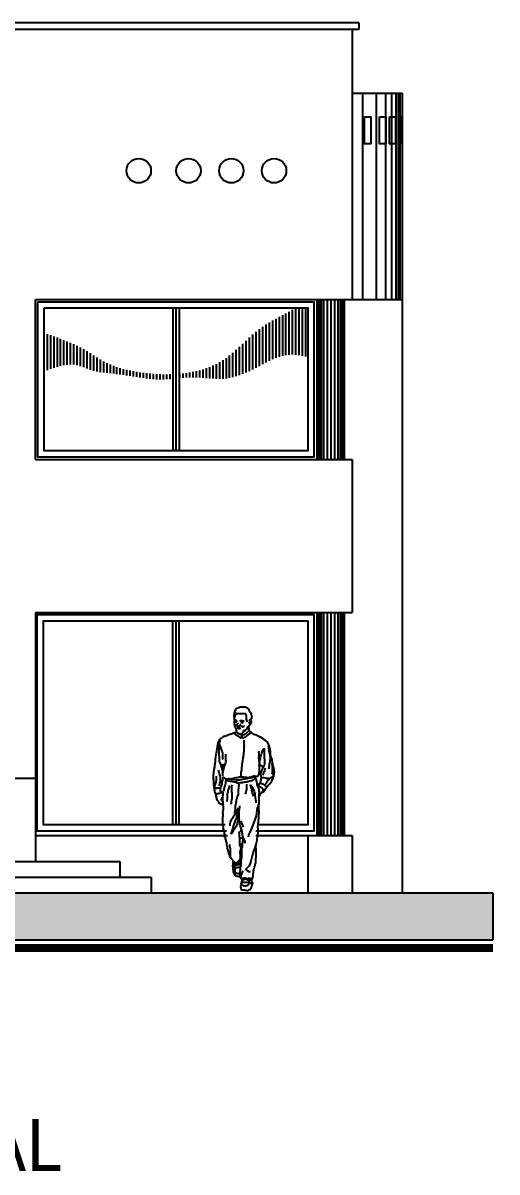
# Model space of a CAD drawing. Extents: x 152 to 700, y -120 to 84.
# Drawn here: x 228.52 to 233.07, y 70.59 to 81.61 of the extents above; entities that cross this region are included whole.
import ezdxf

# ---------------------------------------------------------------- set-up
doc = ezdxf.new("R2010")
doc.units = 0
doc.header["$LTSCALE"] = 0.03
doc.layers.get('0').update_dxf_attribs({"linetype": 'CONTINUOUS'})
for name, color, linetype in [('MUEBLES', 8, 'CONTINUOUS'), ('TITULOS', 143, 'CONTINUOUS'), ('VENTANAS', 4, 'CONTINUOUS')]:
    doc.layers.add(name, color=color, linetype=linetype)
doc.styles.add('COTAS', font='tahoma.ttf', dxfattribs={"height": 0.1})

msp = doc.modelspace()

# ---------------------------------------------------------------- hatches: boundary and pattern name
at = {"layer": 'MUEBLES', "ltscale": 0.03}
h = msp.add_hatch(dxfattribs=at)
h.set_pattern_fill('AR-PARQ1', color=256, scale=0.00025, angle=45, style=0)
h.set_pattern_definition([(135, (11.3273, 138.79682), (-0.107763073, 7e-18), [0.0762, -0.0762]), (135, (11.33628, 138.8058), (-0.107763073, 7e-18), [0.0762, -0.0762]), (135, (11.34526, 138.81478), (-0.107763073, 7e-18), [0.0762, -0.0762]), (135, (11.35424, 138.823764), (-0.107763073, 7e-18), [0.0762, -0.0762]), (135, (11.36322, 138.832744), (-0.107763073, 7e-18), [0.0762, -0.0762]), (135, (11.3722, 138.841724), (-0.107763073, 7e-18), [0.0762, -0.0762]), (135, (11.38118, 138.850705), (-0.107763073, 7e-18), [0.0762, -0.0762]), (45, (11.27342, 138.850705), (0.107763073, -7e-18), [0.0762, -0.0762]), (45, (11.26444, 138.859685), (0.107763073, -7e-18), [0.0762, -0.0762]), (45, (11.25546, 138.868665), (0.107763073, -7e-18), [0.0762, -0.0762]), (45, (11.24648, 138.877645), (0.107763073, -7e-18), [0.0762, -0.0762]), (45, (11.2375, 138.886626), (0.107763073, -7e-18), [0.0762, -0.0762]), (45, (11.22852, 138.895606), (0.107763073, -7e-18), [0.0762, -0.0762]), (45, (11.21954, 138.904586), (0.107763073, -7e-18), [0.0762, -0.0762])])
h.paths.add_polyline_path([(225.697, 73.267), (225.697, 72.817), (233.028, 72.817), (233.028, 73.267)])
at = {"layer": 'VENTANAS', "ltscale": 0.03}
h = msp.add_hatch(dxfattribs=at)
h.set_pattern_fill('ANSI31', color=256, scale=0.01, angle=45, style=0)
edge = h.paths.add_edge_path()
edge.add_spline(control_points=[(231.14, 78.877), (231.041, 78.817), (230.759, 78.697), (230.485, 78.341), (230.174, 78.257), (230.02, 78.245)], knot_values=[1.687323, 1.687323, 1.687323, 1.687323, 2.032539, 2.539677, 2.984766, 2.984766, 2.984766, 2.984766], degree=3, periodic=0)
edge.add_line((230.02, 78.245), (230.02, 78.203))
edge.add_spline(control_points=[(230.02, 78.203), (230.058, 78.207), (230.209, 78.221), (230.481, 78.163), (230.777, 78.309), (231.024, 78.448), (231.187, 78.424), (231.253, 78.407)], knot_values=[1.701547, 1.701547, 1.701547, 1.701547, 1.815625, 2.152835, 2.501846, 2.776811, 2.97648, 2.97648, 2.97648, 2.97648], degree=3, periodic=0)
edge.add_line((231.253, 78.407), (231.253, 78.877))
edge.add_line((231.253, 78.877), (231.14, 78.877))
edge = h.paths.add_edge_path()
edge.add_spline(control_points=[(228.728, 78.268), (228.826, 78.309), (229.018, 78.363), (229.166, 78.271), (229.367, 78.251), (229.595, 78.22), (229.801, 78.183), (229.93, 78.194), (229.96, 78.197)], knot_values=[0.472972, 0.472972, 0.472972, 0.472972, 0.667451, 0.84842, 1.024731, 1.251509, 1.549285, 1.641267, 1.641267, 1.641267, 1.641267], degree=3, periodic=0)
edge.add_line((229.96, 78.197), (229.96, 78.241))
edge.add_spline(control_points=[(229.96, 78.241), (229.913, 78.239), (229.684, 78.241), (229.307, 78.316), (229.113, 78.504), (228.813, 78.607), (228.728, 78.636)], knot_values=[0.422959, 0.422959, 0.422959, 0.422959, 0.557398, 1.070298, 1.46799, 1.629855, 1.629855, 1.629855, 1.629855], degree=3, periodic=0)
edge.add_line((228.728, 78.636), (228.728, 78.268))

# ---------------------------------------------------------------- linework, layer by layer
at = {"ltscale": 0.03}
for p, q in [((231.743, 81.61), (226.271, 81.61)), ((231.743, 81.61), (231.743, 81.547)), ((231.743, 81.547), (226.271, 81.547)), ((231.679, 81.547), (231.679, 78.957)), ((231.679, 80.937), (232.159, 80.937)), ((232.159, 80.937), (232.159, 78.957)), ((228.645, 77.422), (228.645, 78.957)), ((228.645, 78.957), (231.679, 78.957)), ((231.343, 77.422), (231.343, 78.957)), ((231.605, 77.422), (231.605, 78.957)), ((231.679, 78.957), (232.159, 78.957)), ((232.159, 78.957), (232.159, 73.267)), ((228.645, 77.422), (231.679, 77.422)), ((231.679, 77.422), (231.679, 75.954)), ((228.645, 75.954), (231.679, 75.954)), ((228.645, 75.954), (228.645, 74.367)), ((231.343, 73.817), (231.343, 75.954)), ((231.605, 73.817), (231.605, 75.954)), ((228.295, 74.367), (228.645, 74.367)), ((228.645, 74.367), (228.645, 73.567)), ((228.645, 73.817), (230.483, 73.817)), ((230.756, 73.817), (231.678, 73.817)), ((231.253, 73.817), (231.253, 73.267)), ((231.343, 73.817), (231.678, 73.817)), ((231.678, 73.817), (231.678, 73.267)), ((230.614, 73.69), (230.622, 73.69)), ((224.845, 73.567), (229.453, 73.567)), ((229.453, 73.567), (229.453, 73.417)), ((224.845, 73.417), (229.753, 73.417)), ((229.753, 73.417), (229.753, 73.267)), ((224.545, 73.267), (233.028, 73.267)), ((233.028, 73.267), (233.028, 72.817)), ((219.589, 72.817), (233.028, 72.817))]:
    msp.add_line(p, q, dxfattribs=at)
for points in [[(231.798, 80.71), (231.857, 80.71), (231.857, 80.451), (231.798, 80.451)], [(231.941, 80.71), (232, 80.71), (232, 80.451), (231.941, 80.451)], [(232.037, 80.71), (232.095, 80.71), (232.095, 80.451), (232.037, 80.451)], [(232.125, 80.711), (232.142, 80.711), (232.142, 80.452), (232.125, 80.452)]]:
    msp.add_lwpolyline(points, close=True)
at = {"ltscale": 0.03, "const_width": 0.077}
msp.add_lwpolyline([(219.589, 72.737), (233.028, 72.737)], dxfattribs=at)
at = {"ltscale": 0.03}
for centre in [(229.634, 80.193), (230.111, 80.193), (230.521, 80.193), (230.931, 80.193)]:
    msp.add_circle(centre, 0.117, dxfattribs=at)
at = {"layer": 'MUEBLES', "ltscale": 0.03}
for p, q in [((231.777, 80.937), (231.777, 78.957)), ((231.91, 80.937), (231.91, 78.957)), ((231.997, 80.937), (231.997, 78.957)), ((232.055, 80.937), (232.055, 78.957)), ((232.096, 80.937), (232.096, 78.957)), ((232.119, 80.937), (232.119, 78.957)), ((232.136, 80.937), (232.136, 78.957)), ((231.345, 77.422), (231.345, 78.957)), ((231.349, 77.422), (231.349, 78.957)), ((231.355, 77.422), (231.355, 78.957)), ((231.366, 77.422), (231.366, 78.957)), ((231.384, 77.422), (231.384, 78.957)), ((231.407, 77.422), (231.407, 78.957)), ((231.444, 77.422), (231.444, 78.957)), ((231.477, 77.422), (231.477, 78.957)), ((231.514, 77.422), (231.514, 78.957)), ((231.546, 77.422), (231.546, 78.957)), ((231.567, 77.422), (231.567, 78.957)), ((231.58, 77.422), (231.58, 78.957)), ((231.589, 77.422), (231.589, 78.957)), ((231.597, 77.422), (231.597, 78.957)), ((231.603, 77.422), (231.603, 78.957)), ((229.96, 78.877), (229.96, 77.506)), ((229.99, 78.877), (229.99, 77.506)), ((230.02, 78.877), (230.02, 77.506)), ((231.345, 73.817), (231.345, 75.954)), ((231.349, 73.817), (231.349, 75.954)), ((231.355, 73.817), (231.355, 75.954)), ((231.366, 73.817), (231.366, 75.954)), ((231.384, 73.817), (231.384, 75.954)), ((231.407, 73.817), (231.407, 75.954)), ((231.444, 73.817), (231.444, 75.954)), ((231.477, 73.817), (231.477, 75.954)), ((231.514, 73.817), (231.514, 75.954)), ((231.546, 73.817), (231.546, 75.954)), ((231.567, 73.817), (231.567, 75.954)), ((231.58, 73.817), (231.58, 75.954)), ((231.589, 73.817), (231.589, 75.954)), ((231.597, 73.817), (231.597, 75.954)), ((231.603, 73.817), (231.603, 75.954)), ((229.958, 75.875), (229.958, 73.918)), ((229.988, 75.875), (229.988, 73.918)), ((230.018, 75.875), (230.018, 73.918))]:
    msp.add_line(p, q, dxfattribs=at)
for points in [[(228.668, 78.937), (231.313, 78.937), (231.313, 77.446), (228.668, 77.446)], [(228.728, 78.877), (231.253, 78.877), (231.253, 77.506), (228.728, 77.506)]]:
    msp.add_lwpolyline(points, close=True, dxfattribs=at)
for points in [[(230.475, 73.858), (228.662, 73.858), (228.662, 73.858), (228.662, 75.935), (231.313, 75.935), (231.313, 73.858), (230.757, 73.858)], [(230.463, 73.918), (228.722, 73.918), (228.722, 73.918), (228.722, 75.875), (231.253, 75.875), (231.253, 73.918), (230.77, 73.918)], [(230.679, 75.035), (230.679, 75.037), (230.675, 75.039), (230.673, 75.039), (230.671, 75.04), (230.668, 75.042), (230.665, 75.042), (230.662, 75.043), (230.657, 75.046), (230.655, 75.046), (230.65, 75.047), (230.647, 75.047), (230.64, 75.048), (230.635, 75.049), (230.631, 75.049), (230.627, 75.048), (230.623, 75.048), (230.613, 75.047), (230.609, 75.047), (230.605, 75.046), (230.598, 75.043), (230.594, 75.042), (230.592, 75.042), (230.588, 75.04), (230.584, 75.039), (230.579, 75.037), (230.576, 75.036), (230.572, 75.035), (230.569, 75.033), (230.566, 75.032), (230.564, 75.03), (230.562, 75.028), (230.562, 75.026), (230.56, 75.023), (230.557, 75.017), (230.556, 75.016), (230.554, 75.011), (230.552, 75.006), (230.552, 75.004), (230.55, 75), (230.55, 74.999), (230.549, 74.995), (230.549, 74.994), (230.548, 74.989), (230.548, 74.984), (230.548, 74.982), (230.548, 74.981), (230.548, 74.979), (230.546, 74.974), (230.546, 74.974), (230.546, 74.969), (230.546, 74.964), (230.546, 74.955), (230.547, 74.949), (230.548, 74.943), (230.548, 74.941), (230.548, 74.937), (230.548, 74.932), (230.548, 74.927), (230.548, 74.926), (230.547, 74.924), (230.547, 74.923), (230.548, 74.92), (230.549, 74.916), (230.549, 74.914), (230.549, 74.911), (230.548, 74.909), (230.548, 74.906), (230.547, 74.903), (230.547, 74.9), (230.547, 74.894), (230.547, 74.891), (230.547, 74.889), (230.547, 74.884), (230.547, 74.88), (230.548, 74.878), (230.55, 74.875), (230.551, 74.87), (230.552, 74.869), (230.553, 74.865), (230.554, 74.863), (230.555, 74.859), (230.559, 74.855), (230.559, 74.852), (230.56, 74.85), (230.56, 74.847), (230.561, 74.846), (230.562, 74.845), (230.563, 74.843), (230.565, 74.835), (230.567, 74.833), (230.568, 74.831), (230.568, 74.829), (230.568, 74.827), (230.569, 74.822), (230.57, 74.819), (230.57, 74.818), (230.57, 74.816), (230.57, 74.812), (230.569, 74.809), (230.567, 74.809), (230.566, 74.808), (230.565, 74.803), (230.561, 74.803), (230.559, 74.802), (230.557, 74.801), (230.555, 74.801), (230.553, 74.8), (230.55, 74.8), (230.546, 74.799), (230.543, 74.799), (230.54, 74.797), (230.538, 74.796), (230.535, 74.795), (230.532, 74.794), (230.528, 74.791), (230.52, 74.788), (230.516, 74.787), (230.511, 74.787), (230.507, 74.784), (230.502, 74.783), (230.499, 74.782), (230.495, 74.781), (230.49, 74.778), (230.484, 74.776), (230.483, 74.775), (230.477, 74.773), (230.475, 74.773), (230.47, 74.771), (230.465, 74.769), (230.462, 74.767), (230.456, 74.768), (230.452, 74.767), (230.448, 74.765), (230.444, 74.763), (230.441, 74.76), (230.435, 74.757), (230.432, 74.755), (230.419, 74.746), (230.415, 74.744), (230.411, 74.742), (230.409, 74.737), (230.406, 74.734), (230.404, 74.73), (230.402, 74.724), (230.399, 74.716), (230.397, 74.711), (230.392, 74.701), (230.39, 74.687), (230.39, 74.681), (230.386, 74.671), (230.384, 74.659), (230.382, 74.649), (230.382, 74.641), (230.38, 74.628), (230.379, 74.618), (230.376, 74.604), (230.373, 74.592), (230.371, 74.575), (230.37, 74.564), (230.367, 74.55), (230.367, 74.537), (230.365, 74.523), (230.363, 74.508), (230.363, 74.504), (230.362, 74.499), (230.363, 74.497), (230.36, 74.493), (230.359, 74.489), (230.359, 74.48), (230.359, 74.474), (230.357, 74.466), (230.356, 74.46), (230.354, 74.451), (230.354, 74.443), (230.353, 74.44), (230.35, 74.433), (230.35, 74.427), (230.35, 74.415), (230.349, 74.411), (230.347, 74.403), (230.346, 74.393), (230.346, 74.386), (230.347, 74.377), (230.348, 74.369), (230.348, 74.363), (230.348, 74.358), (230.349, 74.347), (230.35, 74.336), (230.35, 74.325), (230.35, 74.321), (230.351, 74.311), (230.35, 74.3), (230.352, 74.291), (230.354, 74.278), (230.356, 74.269), (230.357, 74.264), (230.358, 74.256), (230.359, 74.251), (230.359, 74.242), (230.36, 74.236), (230.362, 74.23), (230.365, 74.224), (230.365, 74.219), (230.366, 74.218), (230.37, 74.216), (230.371, 74.216), (230.373, 74.216), (230.376, 74.216), (230.379, 74.217), (230.383, 74.217), (230.384, 74.218), (230.389, 74.219), (230.392, 74.219), (230.396, 74.219), (230.4, 74.221), (230.405, 74.222), (230.408, 74.222), (230.411, 74.223), (230.415, 74.225), (230.418, 74.227), (230.422, 74.228), (230.426, 74.23), (230.426, 74.234), (230.424, 74.236), (230.421, 74.239), (230.419, 74.24), (230.418, 74.244), (230.418, 74.249), (230.418, 74.253), (230.417, 74.258), (230.416, 74.263), (230.414, 74.266), (230.414, 74.269), (230.413, 74.271), (230.408, 74.272), (230.405, 74.272), (230.399, 74.272), (230.395, 74.271), (230.392, 74.271), (230.388, 74.27), (230.384, 74.269), (230.38, 74.268), (230.377, 74.268), (230.371, 74.267), (230.368, 74.267), (230.363, 74.264)], [(230.674, 74.908), (230.673, 74.912), (230.671, 74.915), (230.671, 74.917), (230.67, 74.92), (230.669, 74.924), (230.668, 74.933), (230.668, 74.939), (230.667, 74.947), (230.667, 74.955), (230.666, 74.965), (230.664, 74.971), (230.663, 74.975), (230.662, 74.978), (230.658, 74.983), (230.652, 74.984), (230.645, 74.984), (230.635, 74.984), (230.629, 74.984), (230.62, 74.984), (230.607, 74.984), (230.602, 74.984), (230.594, 74.984), (230.589, 74.984), (230.578, 74.984), (230.576, 74.985), (230.565, 74.993), (230.561, 74.988), (230.561, 74.987), (230.561, 74.984), (230.558, 74.975), (230.556, 74.971), (230.555, 74.962), (230.551, 74.952)], [(230.712, 74.928), (230.713, 74.931), (230.714, 74.936), (230.716, 74.945), (230.717, 74.953), (230.718, 74.959), (230.718, 74.965), (230.714, 74.976), (230.713, 74.984), (230.712, 74.989), (230.703, 75), (230.696, 75.012), (230.693, 75.018), (230.685, 75.027), (230.682, 75.032), (230.677, 75.038)], [(230.567, 74.922), (230.566, 74.923), (230.565, 74.923), (230.564, 74.924), (230.56, 74.923), (230.557, 74.923), (230.554, 74.922), (230.551, 74.92), (230.549, 74.919)], [(230.579, 74.907), (230.577, 74.91), (230.573, 74.912), (230.571, 74.912), (230.569, 74.912), (230.565, 74.912), (230.56, 74.91), (230.557, 74.91), (230.559, 74.91), (230.562, 74.908), (230.565, 74.91), (230.568, 74.91), (230.574, 74.911)], [(230.571, 74.885), (230.568, 74.879), (230.566, 74.875), (230.565, 74.87), (230.562, 74.868), (230.559, 74.867), (230.558, 74.867)], [(230.572, 74.905), (230.57, 74.904), (230.568, 74.903), (230.566, 74.902), (230.565, 74.902), (230.562, 74.902)], [(230.578, 74.885), (230.577, 74.882), (230.577, 74.876), (230.574, 74.873), (230.574, 74.871), (230.577, 74.868), (230.577, 74.865), (230.578, 74.864), (230.58, 74.864), (230.582, 74.862), (230.584, 74.864), (230.587, 74.865), (230.589, 74.866), (230.593, 74.866), (230.598, 74.864), (230.601, 74.864), (230.604, 74.866), (230.606, 74.869), (230.608, 74.873), (230.608, 74.875), (230.608, 74.877), (230.607, 74.879), (230.605, 74.88)], [(230.575, 74.846), (230.576, 74.846), (230.58, 74.848), (230.583, 74.848), (230.589, 74.847), (230.592, 74.846), (230.597, 74.846), (230.603, 74.846), (230.607, 74.845), (230.601, 74.841), (230.599, 74.841), (230.597, 74.84), (230.595, 74.841), (230.591, 74.842), (230.588, 74.845), (230.587, 74.846), (230.584, 74.846), (230.582, 74.846), (230.58, 74.847), (230.578, 74.848)], [(230.579, 74.885), (230.581, 74.887), (230.582, 74.889), (230.584, 74.891), (230.586, 74.895), (230.587, 74.897)], [(230.601, 74.917), (230.602, 74.917), (230.605, 74.918), (230.608, 74.919), (230.613, 74.92), (230.617, 74.92), (230.62, 74.92), (230.623, 74.918), (230.629, 74.918), (230.632, 74.917), (230.636, 74.917), (230.638, 74.917), (230.641, 74.916), (230.645, 74.917)], [(230.606, 73.421), (230.608, 73.416), (230.611, 73.408), (230.612, 73.404), (230.616, 73.404), (230.624, 73.406), (230.63, 73.405), (230.631, 73.404), (230.627, 73.395), (230.626, 73.388), (230.625, 73.382), (230.617, 73.373), (230.618, 73.361), (230.613, 73.357), (230.618, 73.356), (230.616, 73.35), (230.616, 73.345), (230.612, 73.339), (230.608, 73.327), (230.61, 73.32), (230.611, 73.313), (230.612, 73.306), (230.615, 73.299), (230.622, 73.294), (230.63, 73.294), (230.634, 73.294), (230.644, 73.294), (230.647, 73.294), (230.651, 73.293), (230.657, 73.293), (230.662, 73.292), (230.673, 73.289), (230.683, 73.29), (230.689, 73.294), (230.696, 73.298), (230.702, 73.303), (230.709, 73.31), (230.711, 73.312), (230.714, 73.317), (230.715, 73.323), (230.717, 73.33), (230.72, 73.338), (230.722, 73.347), (230.723, 73.359), (230.726, 73.357), (230.723, 73.367), (230.717, 73.367), (230.717, 73.377), (230.716, 73.385), (230.711, 73.387), (230.71, 73.398), (230.721, 73.396), (230.722, 73.397), (230.724, 73.403), (230.725, 73.406), (230.726, 73.41), (230.727, 73.412), (230.728, 73.416), (230.729, 73.42), (230.729, 73.426), (230.73, 73.434), (230.73, 73.441), (230.731, 73.449), (230.732, 73.454), (230.733, 73.46), (230.734, 73.468), (230.735, 73.474), (230.737, 73.483), (230.738, 73.492), (230.741, 73.5), (230.744, 73.512), (230.746, 73.523), (230.748, 73.529), (230.751, 73.537), (230.753, 73.546), (230.755, 73.553), (230.755, 73.565), (230.755, 73.584), (230.757, 73.597), (230.758, 73.611), (230.76, 73.623), (230.76, 73.638), (230.759, 73.65), (230.759, 73.662), (230.758, 73.677), (230.758, 73.683), (230.755, 73.699), (230.753, 73.708), (230.753, 73.723), (230.758, 73.732), (230.762, 73.746), (230.764, 73.756), (230.768, 73.777), (230.773, 73.804), (230.774, 73.823), (230.777, 73.845), (230.777, 73.86), (230.777, 73.881), (230.776, 73.893), (230.779, 73.926), (230.779, 73.934), (230.78, 73.942), (230.782, 73.959), (230.784, 73.976), (230.786, 73.996), (230.786, 74.007), (230.787, 74.037), (230.787, 74.047), (230.786, 74.076), (230.785, 74.088), (230.788, 74.122), (230.788, 74.13), (230.789, 74.149), (230.789, 74.163), (230.789, 74.186), (230.79, 74.195), (230.794, 74.2), (230.798, 74.208), (230.801, 74.214), (230.805, 74.22), (230.811, 74.227), (230.816, 74.235), (230.82, 74.236), (230.826, 74.238), (230.828, 74.235), (230.833, 74.236), (230.835, 74.241), (230.838, 74.25), (230.844, 74.256), (230.85, 74.265), (230.856, 74.271), (230.862, 74.278), (230.87, 74.296), (230.878, 74.3), (230.884, 74.306), (230.892, 74.317), (230.908, 74.337), (230.912, 74.348), (230.917, 74.357), (230.921, 74.366), (230.924, 74.374), (230.927, 74.385), (230.928, 74.391), (230.933, 74.404), (230.933, 74.414), (230.935, 74.424), (230.933, 74.441), (230.931, 74.449), (230.927, 74.463), (230.925, 74.471), (230.919, 74.49), (230.918, 74.503), (230.914, 74.518), (230.912, 74.536), (230.911, 74.548), (230.905, 74.561), (230.902, 74.569), (230.898, 74.578), (230.896, 74.6), (230.898, 74.612), (230.897, 74.626), (230.894, 74.644), (230.887, 74.663), (230.886, 74.668), (230.879, 74.685), (230.873, 74.698), (230.87, 74.705), (230.863, 74.715), (230.849, 74.729), (230.831, 74.741), (230.817, 74.751), (230.802, 74.76), (230.794, 74.761), (230.788, 74.765), (230.773, 74.772), (230.758, 74.779), (230.748, 74.782), (230.741, 74.785), (230.73, 74.792), (230.722, 74.799), (230.711, 74.808), (230.702, 74.807), (230.701, 74.813), (230.695, 74.822), (230.692, 74.831), (230.69, 74.836), (230.691, 74.84), (230.689, 74.847), (230.69, 74.851), (230.69, 74.857), (230.691, 74.865), (230.693, 74.871), (230.698, 74.88), (230.7, 74.882), (230.707, 74.89), (230.71, 74.893), (230.714, 74.902), (230.715, 74.906), (230.714, 74.911), (230.708, 74.923), (230.709, 74.926), (230.704, 74.926), (230.698, 74.925), (230.694, 74.921), (230.691, 74.917), (230.69, 74.915)], [(230.612, 74.903), (230.613, 74.902), (230.617, 74.9), (230.622, 74.899), (230.624, 74.9), (230.626, 74.9), (230.63, 74.899), (230.634, 74.899)], [(230.614, 74.903), (230.616, 74.903), (230.618, 74.905), (230.621, 74.907), (230.624, 74.907), (230.625, 74.907), (230.628, 74.906), (230.631, 74.906), (230.634, 74.906), (230.637, 74.906)], [(230.617, 74.87), (230.619, 74.868), (230.62, 74.866), (230.621, 74.863), (230.622, 74.861), (230.622, 74.861), (230.629, 74.86), (230.632, 74.86), (230.634, 74.861), (230.641, 74.864), (230.646, 74.866)], [(230.643, 74.813), (230.646, 74.817), (230.65, 74.821), (230.653, 74.824), (230.659, 74.83), (230.661, 74.833), (230.665, 74.836), (230.67, 74.841), (230.676, 74.85), (230.68, 74.861), (230.682, 74.865)], [(230.696, 74.904), (230.698, 74.906), (230.699, 74.908), (230.7, 74.91), (230.703, 74.912), (230.704, 74.91), (230.704, 74.906), (230.703, 74.9), (230.701, 74.898), (230.698, 74.894), (230.694, 74.891), (230.695, 74.895), (230.696, 74.898), (230.696, 74.9), (230.696, 74.902), (230.696, 74.904)], [(230.412, 74.733), (230.41, 74.722), (230.406, 74.709), (230.403, 74.693), (230.401, 74.668), (230.401, 74.657), (230.401, 74.632), (230.401, 74.615), (230.401, 74.593), (230.403, 74.569), (230.404, 74.547), (230.406, 74.527), (230.411, 74.512), (230.419, 74.496), (230.422, 74.487), (230.425, 74.475), (230.429, 74.46), (230.431, 74.453), (230.436, 74.436), (230.437, 74.433)], [(230.704, 74.806), (230.704, 74.802), (230.701, 74.797), (230.699, 74.794), (230.695, 74.79), (230.691, 74.787), (230.686, 74.784), (230.678, 74.778), (230.674, 74.775), (230.667, 74.77), (230.661, 74.766), (230.652, 74.759), (230.645, 74.753), (230.64, 74.751), (230.636, 74.75), (230.635, 74.75), (230.633, 74.754), (230.631, 74.758), (230.628, 74.764), (230.625, 74.767), (230.623, 74.77), (230.622, 74.771), (230.621, 74.77), (230.619, 74.768), (230.618, 74.764), (230.617, 74.761), (230.613, 74.753), (230.611, 74.751), (230.608, 74.754), (230.603, 74.757), (230.6, 74.759), (230.595, 74.763), (230.587, 74.77), (230.581, 74.774), (230.575, 74.777), (230.569, 74.78), (230.565, 74.784), (230.562, 74.787), (230.559, 74.79), (230.557, 74.795), (230.556, 74.797)], [(230.679, 74.807), (230.674, 74.803), (230.664, 74.796), (230.656, 74.79), (230.652, 74.787), (230.64, 74.781), (230.635, 74.778), (230.631, 74.777), (230.627, 74.775), (230.624, 74.775), (230.615, 74.779), (230.611, 74.782), (230.604, 74.786), (230.599, 74.792), (230.599, 74.793), (230.593, 74.793), (230.582, 74.797), (230.577, 74.8), (230.574, 74.805), (230.574, 74.81), (230.572, 74.816)], [(230.598, 74.789), (230.601, 74.79), (230.611, 74.791), (230.619, 74.793), (230.628, 74.8), (230.633, 74.808)], [(230.64, 74.73), (230.64, 74.727), (230.64, 74.723), (230.64, 74.719), (230.641, 74.711), (230.641, 74.708), (230.641, 74.703), (230.641, 74.699), (230.641, 74.696), (230.642, 74.691), (230.643, 74.678), (230.641, 74.664), (230.64, 74.656), (230.64, 74.649), (230.64, 74.645), (230.64, 74.637), (230.641, 74.632), (230.641, 74.625), (230.641, 74.619), (230.639, 74.612), (230.638, 74.598), (230.637, 74.593), (230.636, 74.584), (230.635, 74.578), (230.634, 74.571), (230.632, 74.561), (230.631, 74.551), (230.629, 74.54), (230.628, 74.53), (230.626, 74.517), (230.624, 74.511), (230.623, 74.5), (230.622, 74.492), (230.622, 74.48), (230.62, 74.465), (230.619, 74.455), (230.617, 74.442), (230.616, 74.432), (230.613, 74.424), (230.611, 74.416), (230.611, 74.409), (230.611, 74.397), (230.611, 74.386), (230.611, 74.379)], [(230.629, 74.801), (230.63, 74.802), (230.632, 74.803), (230.634, 74.806), (230.637, 74.811), (230.638, 74.814), (230.639, 74.818), (230.64, 74.822), (230.641, 74.83)], [(230.69, 74.825), (230.69, 74.823), (230.687, 74.817), (230.683, 74.812)], [(230.412, 74.687), (230.412, 74.685), (230.412, 74.681), (230.413, 74.67), (230.416, 74.659), (230.419, 74.652), (230.424, 74.642), (230.427, 74.637), (230.43, 74.63), (230.434, 74.616), (230.435, 74.607), (230.437, 74.598), (230.437, 74.591), (230.437, 74.584), (230.437, 74.574), (230.437, 74.566), (230.438, 74.558), (230.438, 74.551), (230.439, 74.545)], [(230.789, 74.519), (230.789, 74.525), (230.788, 74.533), (230.788, 74.54), (230.786, 74.552), (230.786, 74.557), (230.785, 74.565), (230.785, 74.572), (230.788, 74.584), (230.788, 74.592), (230.787, 74.606), (230.786, 74.616), (230.787, 74.63)], [(230.791, 74.522), (230.793, 74.528), (230.795, 74.538), (230.799, 74.552), (230.801, 74.557), (230.802, 74.566), (230.804, 74.577), (230.808, 74.588), (230.81, 74.594), (230.814, 74.605), (230.816, 74.613), (230.817, 74.615), (230.817, 74.617), (230.819, 74.627), (230.83, 74.643), (230.831, 74.647)], [(230.83, 74.472), (230.832, 74.475), (230.833, 74.477), (230.835, 74.481), (230.837, 74.484), (230.838, 74.488), (230.839, 74.494), (230.84, 74.496), (230.841, 74.502), (230.842, 74.508), (230.843, 74.514), (230.842, 74.519), (230.842, 74.527), (230.841, 74.534), (230.841, 74.543), (230.84, 74.554), (230.839, 74.565), (230.839, 74.572), (230.839, 74.579), (230.838, 74.585), (230.839, 74.601), (230.839, 74.614), (230.839, 74.617), (230.838, 74.621), (230.838, 74.624), (230.838, 74.629), (230.839, 74.64), (230.84, 74.653)], [(230.876, 74.683), (230.876, 74.681), (230.876, 74.678), (230.876, 74.675), (230.875, 74.672), (230.876, 74.67), (230.876, 74.664), (230.877, 74.66), (230.877, 74.655), (230.878, 74.651), (230.879, 74.645), (230.88, 74.643), (230.88, 74.64), (230.88, 74.636), (230.881, 74.63), (230.882, 74.624), (230.884, 74.616), (230.887, 74.606), (230.888, 74.599), (230.89, 74.586), (230.891, 74.578), (230.892, 74.57), (230.892, 74.563), (230.893, 74.554), (230.892, 74.548), (230.891, 74.537), (230.89, 74.528), (230.889, 74.517), (230.888, 74.512), (230.885, 74.499), (230.883, 74.489), (230.883, 74.486), (230.882, 74.476), (230.88, 74.465), (230.88, 74.457)], [(230.464, 74.597), (230.464, 74.596), (230.465, 74.588), (230.465, 74.575), (230.465, 74.567), (230.466, 74.556), (230.466, 74.545), (230.468, 74.53), (230.465, 74.513), (230.459, 74.499), (230.452, 74.483), (230.45, 74.468), (230.447, 74.453), (230.443, 74.44), (230.44, 74.427), (230.438, 74.42)], [(230.793, 74.51), (230.793, 74.512), (230.792, 74.514), (230.792, 74.517), (230.791, 74.517), (230.789, 74.517), (230.787, 74.513), (230.787, 74.51), (230.787, 74.507), (230.787, 74.503), (230.787, 74.501), (230.788, 74.492), (230.786, 74.484), (230.788, 74.478), (230.788, 74.472), (230.787, 74.466), (230.788, 74.459), (230.789, 74.447), (230.789, 74.441), (230.788, 74.436), (230.788, 74.43), (230.786, 74.423), (230.784, 74.409), (230.783, 74.401), (230.779, 74.391), (230.776, 74.387), (230.773, 74.382), (230.772, 74.381), (230.77, 74.381), (230.767, 74.381), (230.763, 74.38), (230.761, 74.38), (230.753, 74.379), (230.747, 74.379), (230.744, 74.379), (230.746, 74.377), (230.749, 74.375), (230.749, 74.37), (230.75, 74.366), (230.751, 74.366), (230.752, 74.363), (230.755, 74.358), (230.756, 74.356), (230.758, 74.349), (230.759, 74.347), (230.759, 74.342), (230.761, 74.336), (230.762, 74.328), (230.763, 74.322), (230.764, 74.318), (230.765, 74.309), (230.765, 74.308), (230.767, 74.301), (230.768, 74.296), (230.768, 74.294), (230.771, 74.294), (230.777, 74.297), (230.78, 74.3), (230.782, 74.301), (230.783, 74.303), (230.786, 74.308), (230.789, 74.309), (230.792, 74.311), (230.795, 74.315), (230.796, 74.322), (230.798, 74.324), (230.804, 74.333), (230.804, 74.342), (230.807, 74.351), (230.808, 74.358), (230.807, 74.364), (230.807, 74.37), (230.81, 74.374), (230.813, 74.374), (230.811, 74.38), (230.808, 74.388), (230.806, 74.394), (230.804, 74.4), (230.803, 74.405), (230.805, 74.416), (230.806, 74.419), (230.808, 74.425), (230.81, 74.431), (230.814, 74.438), (230.815, 74.441), (230.817, 74.445), (230.82, 74.449), (230.823, 74.458), (230.824, 74.47), (230.823, 74.478), (230.819, 74.479), (230.813, 74.484), (230.806, 74.485), (230.801, 74.488), (230.798, 74.492), (230.795, 74.498), (230.794, 74.504)], [(230.91, 74.406), (230.911, 74.412), (230.914, 74.419), (230.915, 74.425), (230.915, 74.434), (230.916, 74.443), (230.916, 74.451), (230.917, 74.46), (230.917, 74.464), (230.916, 74.477), (230.915, 74.485), (230.914, 74.494), (230.912, 74.496), (230.913, 74.506), (230.914, 74.51)], [(230.408, 74.292), (230.408, 74.297), (230.409, 74.304), (230.411, 74.315), (230.414, 74.33), (230.417, 74.343), (230.418, 74.361), (230.416, 74.376), (230.413, 74.39), (230.408, 74.409), (230.401, 74.432), (230.397, 74.443)], [(230.439, 74.388), (230.439, 74.391), (230.441, 74.399), (230.441, 74.408), (230.441, 74.416), (230.441, 74.424), (230.443, 74.443), (230.443, 74.449), (230.444, 74.456), (230.444, 74.47), (230.443, 74.485), (230.443, 74.494), (230.443, 74.499), (230.443, 74.495), (230.444, 74.485), (230.445, 74.482)], [(230.819, 74.37), (230.83, 74.372), (230.844, 74.371), (230.856, 74.367), (230.869, 74.366), (230.884, 74.366), (230.893, 74.368), (230.901, 74.372), (230.91, 74.377), (230.919, 74.382), (230.924, 74.392), (230.929, 74.402), (230.93, 74.404)], [(230.845, 74.461), (230.842, 74.451), (230.839, 74.436), (230.835, 74.427), (230.829, 74.417), (230.823, 74.397), (230.822, 74.397)], [(230.364, 74.272), (230.363, 74.274), (230.363, 74.282), (230.364, 74.292), (230.367, 74.303), (230.37, 74.311), (230.376, 74.328), (230.379, 74.351), (230.38, 74.363), (230.38, 74.375), (230.379, 74.386)], [(230.414, 74.271), (230.414, 74.271), (230.417, 74.27), (230.417, 74.27), (230.418, 74.272), (230.419, 74.274), (230.419, 74.277), (230.419, 74.279), (230.419, 74.282), (230.419, 74.282), (230.422, 74.283), (230.425, 74.285), (230.426, 74.287), (230.427, 74.289), (230.428, 74.292), (230.428, 74.293), (230.428, 74.296), (230.428, 74.297), (230.43, 74.3), (230.431, 74.301), (230.432, 74.302), (230.432, 74.304), (230.433, 74.305), (230.433, 74.307), (230.434, 74.312), (230.434, 74.313), (230.434, 74.317), (230.434, 74.321), (230.434, 74.324), (230.434, 74.326), (230.434, 74.33), (230.434, 74.332), (230.434, 74.333), (230.438, 74.338), (230.439, 74.344), (230.44, 74.349), (230.44, 74.353), (230.441, 74.357), (230.441, 74.36), (230.442, 74.363), (230.442, 74.365), (230.442, 74.368), (230.443, 74.371), (230.443, 74.373), (230.443, 74.377), (230.444, 74.376), (230.446, 74.375), (230.448, 74.372), (230.451, 74.37), (230.456, 74.367), (230.457, 74.367), (230.46, 74.366), (230.463, 74.364), (230.466, 74.361), (230.469, 74.359), (230.47, 74.358), (230.468, 74.354), (230.468, 74.351), (230.467, 74.348), (230.467, 74.346), (230.467, 74.342), (230.466, 74.339), (230.466, 74.332), (230.466, 74.331), (230.466, 74.329), (230.465, 74.321), (230.464, 74.317), (230.464, 74.313), (230.463, 74.31), (230.461, 74.304), (230.46, 74.298), (230.458, 74.293), (230.458, 74.289), (230.456, 74.286), (230.453, 74.276), (230.452, 74.27), (230.45, 74.262), (230.448, 74.252), (230.447, 74.247), (230.443, 74.236), (230.441, 74.228), (230.439, 74.217), (230.437, 74.219), (230.435, 74.221), (230.434, 74.224), (230.43, 74.227), (230.428, 74.229)], [(230.561, 74.33), (230.555, 74.328), (230.547, 74.33), (230.54, 74.331), (230.532, 74.332), (230.522, 74.333), (230.51, 74.335), (230.501, 74.337), (230.494, 74.339), (230.488, 74.342), (230.479, 74.347), (230.476, 74.349), (230.473, 74.351), (230.47, 74.353)], [(230.471, 74.364), (230.481, 74.361), (230.486, 74.36), (230.496, 74.361), (230.51, 74.361), (230.52, 74.361), (230.527, 74.362), (230.542, 74.366), (230.556, 74.369), (230.569, 74.372), (230.578, 74.374), (230.591, 74.376), (230.6, 74.378), (230.612, 74.379), (230.63, 74.379), (230.638, 74.379), (230.654, 74.376), (230.664, 74.375), (230.669, 74.374), (230.685, 74.373), (230.695, 74.375), (230.709, 74.379), (230.716, 74.381), (230.725, 74.382), (230.737, 74.389), (230.745, 74.39), (230.744, 74.382), (230.739, 74.379), (230.732, 74.375), (230.724, 74.373), (230.717, 74.371), (230.711, 74.37), (230.705, 74.367), (230.695, 74.365), (230.683, 74.363), (230.672, 74.361), (230.652, 74.358), (230.643, 74.357), (230.637, 74.356), (230.629, 74.355), (230.616, 74.352), (230.605, 74.349), (230.6, 74.348), (230.585, 74.348), (230.574, 74.348), (230.572, 74.348), (230.568, 74.348), (230.567, 74.342), (230.567, 74.337), (230.568, 74.33), (230.568, 74.326), (230.568, 74.325), (230.577, 74.322), (230.581, 74.322), (230.589, 74.322), (230.595, 74.322), (230.61, 74.324), (230.615, 74.325), (230.626, 74.326), (230.631, 74.328), (230.642, 74.329), (230.649, 74.33), (230.661, 74.332), (230.664, 74.332), (230.673, 74.334), (230.68, 74.336), (230.688, 74.338), (230.695, 74.341), (230.702, 74.342), (230.718, 74.345), (230.729, 74.349), (230.737, 74.354), (230.746, 74.36), (230.749, 74.364), (230.752, 74.367)], [(230.504, 74.297), (230.503, 74.295), (230.501, 74.289), (230.499, 74.283), (230.496, 74.274), (230.493, 74.263), (230.49, 74.255), (230.488, 74.247), (230.486, 74.237), (230.483, 74.222), (230.482, 74.216), (230.482, 74.197), (230.482, 74.188), (230.481, 74.175), (230.48, 74.165), (230.479, 74.153), (230.478, 74.142)], [(230.557, 74.352), (230.555, 74.353), (230.549, 74.354), (230.539, 74.355), (230.527, 74.355), (230.519, 74.356), (230.509, 74.358), (230.501, 74.361), (230.494, 74.366)], [(230.529, 74.302), (230.523, 74.291), (230.523, 74.285), (230.523, 74.277), (230.522, 74.263), (230.522, 74.258), (230.524, 74.24), (230.524, 74.234), (230.525, 74.226), (230.526, 74.212), (230.526, 74.204), (230.526, 74.197), (230.526, 74.18), (230.525, 74.167), (230.524, 74.158), (230.521, 74.142), (230.52, 74.137), (230.519, 74.127), (230.517, 74.113)], [(230.595, 74.312), (230.594, 74.305), (230.592, 74.299), (230.591, 74.288), (230.589, 74.274), (230.589, 74.267), (230.588, 74.255), (230.588, 74.249), (230.587, 74.236), (230.586, 74.224), (230.586, 74.213), (230.585, 74.204), (230.584, 74.198)], [(230.67, 74.309), (230.667, 74.3), (230.665, 74.29), (230.666, 74.278), (230.665, 74.262), (230.663, 74.244), (230.66, 74.233), (230.656, 74.222), (230.654, 74.212)], [(230.7, 74.304), (230.701, 74.294), (230.704, 74.29), (230.708, 74.28), (230.709, 74.273), (230.713, 74.26), (230.714, 74.25), (230.717, 74.242), (230.718, 74.236), (230.721, 74.227), (230.725, 74.214), (230.727, 74.208), (230.73, 74.193)], [(230.703, 74.305), (230.705, 74.298), (230.707, 74.298), (230.716, 74.288), (230.723, 74.278), (230.73, 74.264), (230.736, 74.249), (230.74, 74.239), (230.744, 74.225), (230.745, 74.215), (230.747, 74.203), (230.751, 74.185), (230.751, 74.18), (230.754, 74.159), (230.755, 74.149), (230.756, 74.138), (230.757, 74.129)], [(230.786, 74.188), (230.786, 74.191), (230.787, 74.196), (230.788, 74.204), (230.789, 74.213), (230.791, 74.221), (230.791, 74.232), (230.79, 74.236), (230.789, 74.245), (230.787, 74.256), (230.785, 74.267), (230.78, 74.278), (230.774, 74.288), (230.77, 74.295)], [(230.826, 74.236), (230.827, 74.244), (230.827, 74.249), (230.826, 74.257), (230.823, 74.263), (230.817, 74.269), (230.81, 74.274), (230.804, 74.278), (230.798, 74.282), (230.793, 74.286), (230.786, 74.29), (230.78, 74.291), (230.775, 74.292)], [(230.803, 74.316), (230.809, 74.315), (230.817, 74.313), (230.825, 74.311), (230.834, 74.306), (230.838, 74.3), (230.842, 74.296), (230.849, 74.291), (230.852, 74.288), (230.855, 74.285), (230.858, 74.282)], [(230.843, 74.301), (230.843, 74.301), (230.849, 74.308), (230.853, 74.312), (230.857, 74.317), (230.865, 74.33), (230.869, 74.337), (230.872, 74.343), (230.879, 74.351), (230.885, 74.356), (230.89, 74.357)], [(230.372, 74.213), (230.372, 74.21), (230.372, 74.205), (230.373, 74.198), (230.375, 74.188), (230.377, 74.182), (230.378, 74.176), (230.38, 74.167), (230.383, 74.16), (230.387, 74.156), (230.39, 74.153), (230.393, 74.147), (230.397, 74.14), (230.399, 74.136), (230.406, 74.127), (230.41, 74.125), (230.414, 74.123), (230.423, 74.119), (230.426, 74.118), (230.431, 74.116), (230.434, 74.115), (230.438, 74.113), (230.44, 74.113), (230.441, 74.105), (230.441, 74.1), (230.442, 74.094), (230.442, 74.086), (230.443, 74.08), (230.443, 74.07), (230.442, 74.062), (230.441, 74.056), (230.44, 74.049), (230.438, 74.038), (230.438, 74.034), (230.44, 74.023), (230.44, 74.018), (230.44, 74.005), (230.439, 74.001), (230.438, 73.997), (230.437, 73.985), (230.436, 73.975), (230.435, 73.968), (230.435, 73.962), (230.436, 73.947), (230.436, 73.938), (230.437, 73.931), (230.438, 73.928), (230.438, 73.915), (230.439, 73.912), (230.443, 73.897), (230.444, 73.888), (230.444, 73.878), (230.446, 73.867), (230.451, 73.854), (230.452, 73.847), (230.453, 73.836), (230.459, 73.823), (230.456, 73.833), (230.456, 73.831), (230.452, 73.823), (230.452, 73.817), (230.454, 73.808), (230.458, 73.804), (230.461, 73.8), (230.463, 73.792), (230.463, 73.789), (230.465, 73.778), (230.467, 73.768), (230.468, 73.763), (230.471, 73.753), (230.474, 73.745), (230.475, 73.736), (230.476, 73.728), (230.478, 73.719), (230.48, 73.706), (230.482, 73.695), (230.485, 73.682), (230.487, 73.673), (230.49, 73.662), (230.495, 73.648), (230.499, 73.638), (230.499, 73.637), (230.505, 73.623), (230.512, 73.61), (230.519, 73.598), (230.526, 73.589), (230.535, 73.579)], [(230.441, 74.214), (230.439, 74.206), (230.437, 74.197), (230.438, 74.186), (230.438, 74.172), (230.437, 74.162), (230.437, 74.155), (230.437, 74.155), (230.439, 74.141), (230.441, 74.128), (230.442, 74.115), (230.442, 74.11)], [(230.589, 74.207), (230.584, 74.204), (230.578, 74.191), (230.573, 74.17), (230.569, 74.158), (230.567, 74.142), (230.564, 74.132), (230.56, 74.112), (230.559, 74.095), (230.558, 74.077), (230.555, 74.05), (230.552, 74.038), (230.549, 74.027)], [(230.748, 74.232), (230.743, 74.215), (230.735, 74.194)], [(230.441, 74.152), (230.44, 74.155), (230.439, 74.156), (230.437, 74.161), (230.435, 74.167), (230.433, 74.169), (230.431, 74.173), (230.426, 74.168), (230.425, 74.163), (230.426, 74.156), (230.426, 74.153), (230.428, 74.152), (230.43, 74.152), (230.433, 74.151), (230.436, 74.151), (230.438, 74.152)], [(230.587, 74.081), (230.573, 74.052), (230.567, 74.038), (230.555, 74.014), (230.54, 73.994), (230.528, 73.976), (230.52, 73.965), (230.51, 73.947), (230.507, 73.924), (230.508, 73.908)], [(230.618, 73.882), (230.614, 73.886), (230.611, 73.893), (230.608, 73.902), (230.606, 73.91), (230.604, 73.926), (230.601, 73.947), (230.6, 73.953), (230.598, 73.964), (230.596, 73.976), (230.595, 73.989), (230.595, 73.999), (230.595, 74.008), (230.595, 74.022), (230.595, 74.033), (230.595, 74.045), (230.597, 74.058), (230.599, 74.075), (230.601, 74.083), (230.602, 74.091), (230.603, 74.1)], [(230.782, 74.123), (230.782, 74.118), (230.778, 74.101), (230.773, 74.088), (230.767, 74.067), (230.764, 74.049), (230.763, 74.034), (230.761, 74.02), (230.758, 74.008), (230.753, 73.987), (230.749, 73.975), (230.743, 73.96), (230.733, 73.936), (230.723, 73.909), (230.71, 73.878), (230.698, 73.849), (230.686, 73.823), (230.681, 73.805)], [(230.596, 74.062), (230.583, 74.034), (230.579, 74.018), (230.574, 74.001), (230.566, 73.98), (230.559, 73.961), (230.552, 73.94), (230.543, 73.914), (230.537, 73.892), (230.532, 73.879), (230.525, 73.859), (230.519, 73.843), (230.514, 73.828)], [(230.594, 73.995), (230.584, 73.961), (230.577, 73.932), (230.567, 73.903), (230.552, 73.88), (230.54, 73.861), (230.53, 73.841), (230.521, 73.828)], [(230.605, 73.647), (230.606, 73.653), (230.606, 73.658), (230.608, 73.667), (230.61, 73.676), (230.613, 73.683), (230.615, 73.693), (230.615, 73.699), (230.612, 73.706), (230.609, 73.713), (230.605, 73.72), (230.604, 73.726), (230.603, 73.734), (230.603, 73.741), (230.602, 73.745), (230.602, 73.754), (230.603, 73.763), (230.604, 73.77), (230.604, 73.777), (230.604, 73.783), (230.604, 73.791), (230.601, 73.797), (230.6, 73.806), (230.6, 73.813), (230.6, 73.823), (230.6, 73.829), (230.598, 73.839), (230.597, 73.842), (230.595, 73.849), (230.599, 73.85), (230.602, 73.853), (230.607, 73.855), (230.614, 73.865), (230.616, 73.877), (230.616, 73.883), (230.618, 73.869), (230.62, 73.864), (230.622, 73.856), (230.623, 73.849), (230.625, 73.834), (230.625, 73.824), (230.628, 73.813), (230.629, 73.806), (230.632, 73.797), (230.632, 73.789), (230.631, 73.771), (230.629, 73.76), (230.627, 73.75), (230.626, 73.739), (230.625, 73.729), (230.625, 73.719), (230.625, 73.703), (230.622, 73.692), (230.62, 73.682), (230.619, 73.672), (230.618, 73.665), (230.618, 73.661), (230.617, 73.647), (230.619, 73.63), (230.619, 73.619), (230.62, 73.612), (230.619, 73.602), (230.616, 73.59), (230.614, 73.58)], [(230.611, 73.954), (230.618, 73.942), (230.623, 73.928), (230.627, 73.913), (230.634, 73.898)], [(230.637, 73.791), (230.604, 73.791)], [(230.637, 73.793), (230.638, 73.788), (230.643, 73.775), (230.646, 73.765), (230.649, 73.756), (230.652, 73.747), (230.653, 73.744)], [(230.509, 73.604), (230.51, 73.607), (230.514, 73.617), (230.514, 73.626), (230.514, 73.65), (230.513, 73.668), (230.512, 73.688), (230.508, 73.713), (230.506, 73.731)], [(230.604, 73.651), (230.604, 73.647), (230.606, 73.634), (230.606, 73.626), (230.607, 73.617), (230.607, 73.608), (230.605, 73.6), (230.602, 73.589), (230.601, 73.582), (230.599, 73.576), (230.594, 73.572), (230.588, 73.566), (230.579, 73.559), (230.572, 73.555), (230.567, 73.553), (230.563, 73.552), (230.557, 73.555), (230.552, 73.559), (230.547, 73.563), (230.543, 73.567), (230.538, 73.574)], [(230.625, 73.731), (230.603, 73.731)], [(230.616, 73.571), (230.615, 73.572), (230.614, 73.575), (230.614, 73.579), (230.613, 73.585), (230.613, 73.594), (230.612, 73.601), (230.613, 73.608), (230.614, 73.616), (230.613, 73.625), (230.611, 73.631), (230.61, 73.64), (230.608, 73.646), (230.606, 73.653)], [(230.759, 73.72), (230.756, 73.715), (230.744, 73.691), (230.734, 73.666), (230.726, 73.643), (230.72, 73.622), (230.714, 73.597), (230.708, 73.57), (230.701, 73.547), (230.692, 73.525), (230.68, 73.512), (230.671, 73.504), (230.662, 73.496)], [(230.539, 73.574), (230.537, 73.57), (230.536, 73.562), (230.537, 73.549), (230.537, 73.54), (230.537, 73.536), (230.534, 73.534), (230.532, 73.53), (230.532, 73.526), (230.532, 73.519), (230.534, 73.519), (230.535, 73.511), (230.536, 73.504), (230.537, 73.498), (230.538, 73.488), (230.54, 73.478), (230.54, 73.474), (230.539, 73.464), (230.541, 73.458), (230.546, 73.452), (230.55, 73.45), (230.552, 73.447), (230.558, 73.437), (230.562, 73.433), (230.568, 73.429), (230.578, 73.426), (230.585, 73.425), (230.593, 73.424), (230.601, 73.424), (230.602, 73.424), (230.606, 73.423)], [(230.536, 73.534), (230.54, 73.535), (230.541, 73.535), (230.549, 73.535), (230.554, 73.535), (230.558, 73.535), (230.562, 73.535), (230.571, 73.536), (230.576, 73.537), (230.58, 73.537), (230.585, 73.538), (230.589, 73.539), (230.595, 73.539), (230.598, 73.539), (230.602, 73.54), (230.607, 73.543), (230.61, 73.544)], [(230.539, 73.504), (230.541, 73.505), (230.544, 73.506), (230.55, 73.506), (230.554, 73.507), (230.561, 73.508), (230.565, 73.508), (230.577, 73.511), (230.578, 73.511), (230.583, 73.512), (230.588, 73.513), (230.591, 73.514), (230.596, 73.514), (230.602, 73.514), (230.605, 73.515)], [(230.541, 73.57), (230.542, 73.558), (230.542, 73.552), (230.544, 73.549), (230.552, 73.548), (230.556, 73.546), (230.562, 73.545), (230.568, 73.544), (230.576, 73.545), (230.583, 73.55), (230.59, 73.552), (230.596, 73.552), (230.601, 73.553), (230.602, 73.558), (230.602, 73.565), (230.602, 73.572), (230.602, 73.577)], [(230.546, 73.526), (230.547, 73.517), (230.555, 73.518), (230.556, 73.528), (230.551, 73.525)], [(230.613, 73.567), (230.613, 73.563), (230.612, 73.555), (230.612, 73.548), (230.612, 73.538), (230.611, 73.529), (230.609, 73.519), (230.607, 73.507), (230.607, 73.499), (230.605, 73.49), (230.605, 73.483), (230.604, 73.471), (230.602, 73.455), (230.601, 73.444), (230.602, 73.432), (230.604, 73.425)], [(230.556, 73.497), (230.555, 73.488), (230.555, 73.477), (230.556, 73.468), (230.558, 73.465), (230.565, 73.456), (230.574, 73.455), (230.582, 73.453), (230.589, 73.452), (230.596, 73.455), (230.603, 73.459)], [(230.612, 73.409), (230.614, 73.419), (230.615, 73.433), (230.621, 73.45), (230.629, 73.465), (230.634, 73.477)], [(230.639, 73.406), (230.637, 73.403), (230.636, 73.394), (230.636, 73.394), (230.636, 73.395), (230.638, 73.396), (230.643, 73.398), (230.647, 73.399), (230.656, 73.401), (230.663, 73.398), (230.672, 73.394), (230.675, 73.392), (230.681, 73.391), (230.689, 73.393), (230.688, 73.383), (230.693, 73.382), (230.696, 73.381), (230.699, 73.387), (230.7, 73.396), (230.699, 73.401)], [(230.713, 73.4), (230.707, 73.402), (230.701, 73.403), (230.692, 73.403), (230.684, 73.403), (230.679, 73.402), (230.668, 73.405), (230.662, 73.405), (230.654, 73.406), (230.645, 73.408), (230.639, 73.408)], [(230.706, 73.467), (230.691, 73.467), (230.675, 73.477), (230.666, 73.486), (230.655, 73.491)], [(230.617, 73.361), (230.624, 73.366), (230.627, 73.367), (230.632, 73.369), (230.639, 73.37), (230.644, 73.37), (230.65, 73.369), (230.656, 73.369), (230.661, 73.368), (230.668, 73.368), (230.673, 73.368), (230.684, 73.365), (230.693, 73.364), (230.702, 73.362), (230.709, 73.358), (230.715, 73.356)], [(230.626, 73.344), (230.629, 73.341), (230.632, 73.339), (230.636, 73.336), (230.646, 73.334), (230.653, 73.333), (230.658, 73.334), (230.664, 73.336), (230.67, 73.338), (230.678, 73.341), (230.685, 73.346), (230.692, 73.352), (230.699, 73.36)]]:
    msp.add_lwpolyline(points, dxfattribs=at)

# ---------------------------------------------------------------- texts
at = {"layer": 'TITULOS', "ltscale": 0.03, "style": 'COTAS'}
msp.add_text('FACHADA PRINCIPAL', height=0.5, dxfattribs=at).set_placement((222.785, 70.598))

doc.saveas('drawing.dxf')
